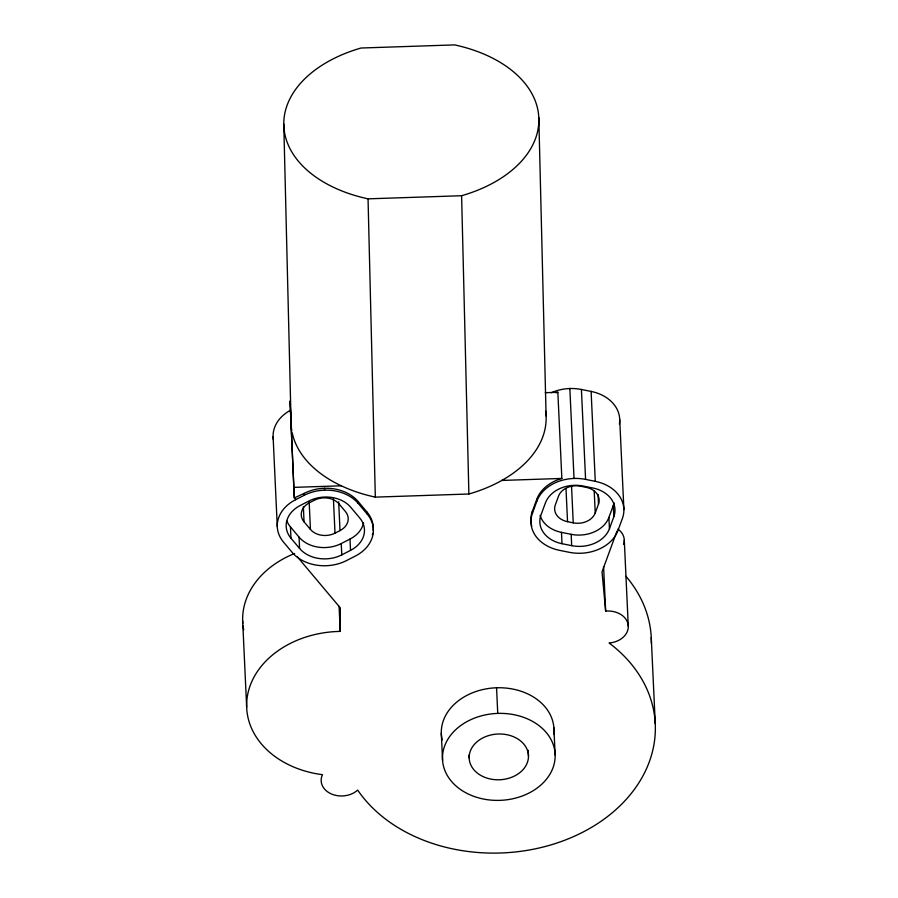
<?xml version="1.0" encoding="UTF-8"?>
<svg xmlns="http://www.w3.org/2000/svg" width="898" height="898" viewBox="0 0 898 898"><rect width="100%" height="100%" fill="white"/><g stroke="black" fill="none" stroke-linecap="round" stroke-linejoin="round"><path stroke-width="1.35" d="M616.948 531.189L602.03 571.858L605.656 611.111A20.766 16.018 -2.7 0 1 628.218 625.311A20.766 16.018 -2.7 0 1 609.113 642.99A157.812 121.758 -2.7 0 1 590.906 827.731A157.812 121.758 -2.7 0 1 357.673 790.083A20.766 16.018 -2.7 0 1 331.362 793.955A20.766 16.018 -2.7 0 1 322.472 774.693A93.448 72.098 -2.7 0 1 247.062 698.375A93.448 72.098 -2.7 0 1 340.252 631.395L340.32 607.901L297.373 556.816M531.111 523.197A39.456 30.442 -2.7 0 1 532.357 511.332L536.757 499.355A39.456 30.442 -2.7 0 1 561.845 478.443L557.849 392.28L545.277 392.707M551.372 392.718A39.456 30.442 -2.7 0 1 581.41 389.474L591.109 391.427L595.273 481.35A39.456 30.442 -2.7 0 1 622.381 518.483L617.992 530.449A39.456 30.442 -2.7 0 1 569.253 552.304L559.555 550.351A39.456 30.442 -2.7 0 1 532.447 513.218L536.836 501.241L536.757 499.355M598.483 504.126A17.803 13.728 -2.7 0 0 586.248 487.367L580.546 486.222A17.803 13.728 -2.7 0 0 558.556 496.078L555.301 504.945A17.803 13.728 -2.7 0 0 567.536 521.693L573.238 522.849A17.803 13.728 -2.7 0 0 595.228 512.994L598.483 504.126L598.034 494.506M609.439 528.731L613.828 516.754A30.554 23.573 -2.7 0 0 592.837 487.996L583.139 486.043A30.554 23.573 -2.7 0 0 545.389 502.959L541 514.936A30.554 23.573 -2.7 0 0 561.991 543.694L571.689 545.647A30.554 23.573 -2.7 0 0 609.439 528.731L608.911 517.416L613.312 505.439A30.554 23.573 -2.7 0 0 614.064 502.846M294.308 497.919L290.054 401.215L294.308 497.919L304.119 493.406A39.164 30.218 -2.7 0 1 358.179 501.589L367.125 512.219A39.164 30.218 -2.7 0 1 373.186 530.482M295.464 499.771L304.209 495.292A39.164 30.218 -2.7 0 1 358.268 503.475L367.215 514.105A39.164 30.218 -2.7 0 1 355.305 556.075L346.561 560.554A39.456 30.442 -2.7 0 1 292.097 552.315L283.476 542.055A39.456 30.442 -2.7 0 1 295.464 499.771L295.375 497.885M335.01 533.154L340.005 530.595A17.803 13.728 -2.7 0 0 345.416 511.512L339.029 503.924A17.803 13.728 -2.7 0 0 314.457 500.197L309.462 502.757A17.803 13.728 -2.7 0 0 304.052 521.839L310.439 529.438A17.803 13.728 -2.7 0 0 335.01 533.154L333.416 498.817M286.9 520.975A30.554 23.573 -2.7 0 0 290.447 526.913L299.068 537.161A30.554 23.573 -2.7 0 0 341.251 543.548L349.996 539.069A30.263 23.348 -2.7 0 0 363.567 522.872M341.768 554.863L350.523 550.384A30.263 23.348 -2.7 0 0 359.716 517.944L350.77 507.314A30.263 23.348 -2.7 0 0 309.002 500.994L300.258 505.473A30.554 23.573 -2.7 0 0 290.963 538.216L299.595 548.476A30.554 23.573 -2.7 0 0 341.768 554.863L341.251 543.548M368.045 198.84L461.606 195.719A127.561 81.134 -1.4 0 0 538.811 117.616A127.561 81.134 -1.4 0 0 454.601 44.9L361.041 48.021A127.561 81.134 -1.4 0 0 283.835 126.113A127.561 81.134 -1.4 0 0 368.045 198.84L375.33 497.122L468.891 494.001A127.561 81.134 -1.4 0 0 545.658 411.205M294.05 487.367L341.24 485.796M501.825 480.441L561.845 478.443M536.836 501.241A39.456 30.442 -2.7 0 1 585.586 479.397L595.273 481.35M540.091 515.407A30.554 23.573 -2.7 0 0 561.475 532.379L571.162 534.332A30.554 23.573 -2.7 0 0 608.911 517.416M651.252 637.546L655.259 723.698M619.721 419.669L623.897 509.593M624.29 540.214L628.286 626.366M613.312 505.439L613.828 516.754M603.591 566.649L605.656 611.111M594.207 491.015L595.228 512.994M581.41 389.474L585.586 479.397M569.848 388.52L574.024 478.443M571.521 485.762L573.238 522.849M571.162 534.332L571.689 545.647M566.009 488.736L567.536 521.693M561.475 532.379L561.991 543.694M553.864 727.672L555.144 755.016A56.361 43.486 -2.7 0 1 471.573 795.482A56.361 43.486 -2.7 0 1 469.733 720.174A56.361 43.486 -2.7 0 1 555.144 755.016M532.357 511.332L532.447 513.218M528.204 750.301L528.462 755.903A29.668 22.888 -2.7 0 1 484.471 777.208A29.668 22.888 -2.7 0 1 483.506 737.572A29.668 22.888 -2.7 0 1 528.462 755.903M496.56 687.778L497.75 713.416M469.037 755.072L469.171 757.878M441.3 733.127L442.568 760.471M367.125 512.219L367.215 514.105M358.179 501.589L358.268 503.475M349.996 539.069L350.523 550.384M338.669 501.746L340.005 530.595M339.085 606.375L340.252 631.395M324.459 488.276L324.548 490.162M309.17 501.971L310.439 529.438M304.119 493.406L304.209 495.292M303.356 506.73L304.052 521.839M299.068 537.161L299.595 548.476M290.447 526.913L290.963 538.216M273.104 436.72L277.28 526.643M242.673 621.102L246.669 707.254M538.811 117.616L546.096 415.897M461.606 195.719L468.891 494.001M283.779 124.014L291.132 424.395M375.33 497.122A127.561 81.134 -1.4 0 1 292.22 432.847M291.816 430.737A127.561 81.134 -1.4 0 1 291.289 417.334M442.153 739.907A56.361 43.486 -2.7 0 1 495.46 687.823A56.361 43.486 -2.7 0 1 553.684 734.497M243.695 629.925A93.448 72.098 -2.7 0 1 243.01 625.524M242.797 623.313A93.448 72.098 -2.7 0 1 294.623 553.505M625.962 576.325A157.812 121.758 -2.7 0 1 651.364 643.237M617.891 529.045A20.766 16.018 -2.7 0 1 623.672 544.401M591.109 391.427A39.456 30.442 -2.7 0 1 619.384 424.148M531.739 526.127A39.456 30.442 -2.7 0 1 531.38 524.668M273.407 439.694A39.456 30.442 -2.7 0 1 289.684 410.712M372.737 533.434A39.164 30.218 -2.7 0 1 372.367 534.905M556.075 392.83A39.456 30.442 -2.7 0 1 557.849 392.28"/></g></svg>
